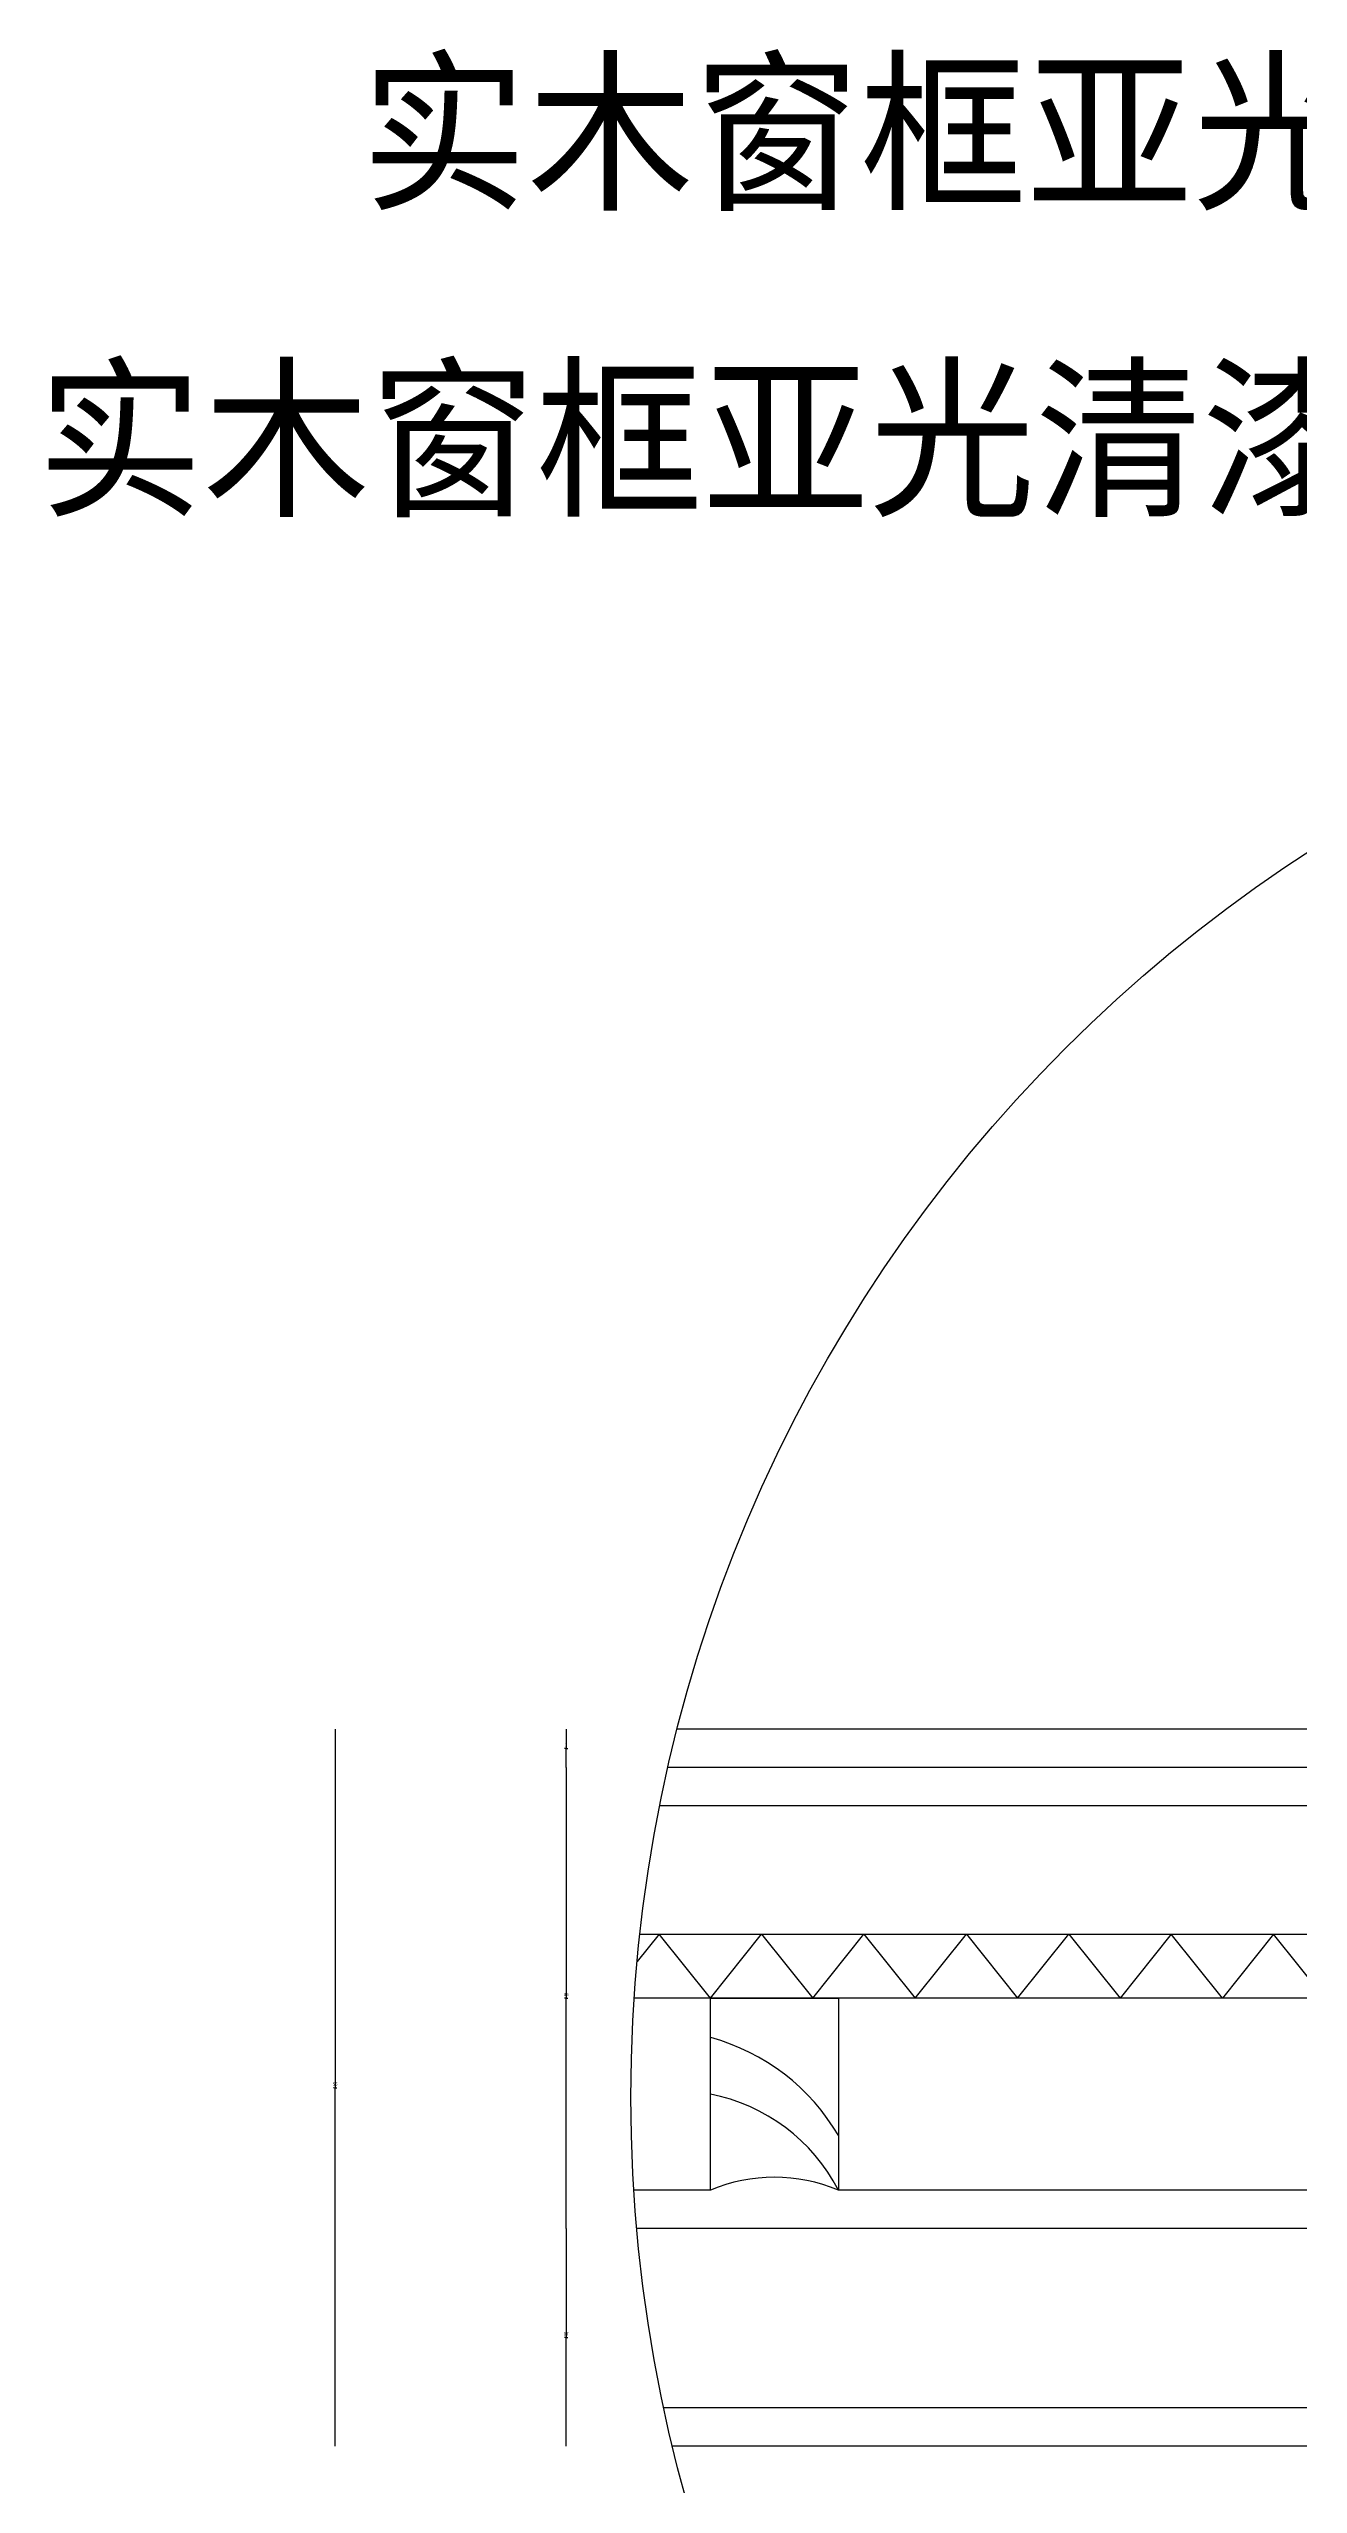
# Model space of a CAD drawing. Header units: metres. Extents: x 4 to 3597, y 195 to 4697.
# Drawn here: x 4 to 395, y 642 to 1403 of the extents above; entities that cross this region are included whole.
import ezdxf

# ---------------------------------------------------------------- set-up
doc = ezdxf.new("R2010")
doc.units = ezdxf.units.M
for name, color, linetype in [('3', 3, 'Continuous'), ('4', 4, 'Continuous'), ('7', 7, 'Continuous'), ('BH', 3, 'Continuous'), ('DIM', 3, 'Continuous'), ('TEXT', 3, 'Continuous')]:
    doc.layers.add(name, color=color, linetype=linetype)
doc.dimstyles.get("Standard").update_dxf_attribs({"dimtxt": 2.5, "dimasz": 2.5, "dimexe": 1.25, "dimexo": 0.625, "dimtad": 1, "dimcen": 2.5, "dimazin": 3, "dimtfac": 1, "dimtmove": 0, "dimatfit": 3})

# ---------------------------------------------------------------- blocks, each defined once
blk = doc.blocks.new('*D9')
for p, q in [((93.97, 878.22), (93.97, 766.22)), ((93.72, 766.22), (93.47, 766.22)), ((93.97, 654.22), (93.97, 766.22)), ((93.97, 766.22), (93.97, 766.22)), ((94.22, 766.22), (94.47, 766.22))]:
    blk.add_line(p, q)
at = {"layer": 'Defpoints'}
for p in [(93.97, 878.22), (93.97, 766.22), (93.97, 654.22)]:
    blk.add_point(p, dxfattribs=at)
at = {"layer": 'DIM', "insert": (93.97, 767.345), "char_height": 1, "attachment_point": 5}
blk.add_mtext('56', dxfattribs=at)
blk = doc.blocks.new('*D10')
for p, q in [((166.17, 866.22), (166.17, 794.22)), ((165.92, 794.22), (165.67, 794.22)), ((166.17, 722.22), (166.17, 794.22)), ((166.17, 794.22), (166.17, 794.22)), ((166.42, 794.22), (166.67, 794.22))]:
    blk.add_line(p, q)
at = {"layer": 'Defpoints'}
for p in [(166.17, 866.22), (166.17, 794.22), (166.17, 722.22)]:
    blk.add_point(p, dxfattribs=at)
at = {"layer": 'DIM', "insert": (166.17, 795.345), "char_height": 1, "attachment_point": 5}
blk.add_mtext('36', dxfattribs=at)
blk = doc.blocks.new('*D11')
for p, q in [((166.17, 722.22), (166.17, 688.22)), ((165.92, 688.22), (165.67, 688.22)), ((166.17, 654.22), (166.17, 688.22)), ((166.17, 688.22), (166.17, 688.22)), ((166.42, 688.22), (166.67, 688.22))]:
    blk.add_line(p, q)
at = {"layer": 'Defpoints'}
for p in [(166.17, 722.22), (166.17, 688.22), (166.17, 654.22)]:
    blk.add_point(p, dxfattribs=at)
at = {"layer": 'DIM', "insert": (166.17, 689.345), "char_height": 1, "attachment_point": 5}
blk.add_mtext('17', dxfattribs=at)
blk = doc.blocks.new('*D12')
for p, q in [((166.17, 878.22), (166.17, 872.22)), ((165.92, 872.22), (165.67, 872.22)), ((166.17, 866.22), (166.17, 872.22)), ((166.17, 872.22), (166.17, 872.22)), ((166.42, 872.22), (166.67, 872.22))]:
    blk.add_line(p, q)
at = {"layer": 'Defpoints'}
for p in [(166.17, 878.22), (166.17, 872.22), (166.17, 866.22)]:
    blk.add_point(p, dxfattribs=at)
at = {"layer": 'DIM', "insert": (166.17, 873.345), "char_height": 1, "attachment_point": 5}
blk.add_mtext('3 ', dxfattribs=at)

msp = doc.modelspace()

# ---------------------------------------------------------------- linework, layer by layer
at = {"layer": '3'}
for p, q in [((571.23, 854.22), (195.44, 854.22)), ((211.23, 734.22), (187.33, 734.22)), ((571.23, 734.22), (251.23, 734.22)), ((731.23, 666.22), (196.7, 666.22))]:
    msp.add_line(p, q, dxfattribs=at)
at = {"layer": '4'}
for p, q in [((783.23, 878.22), (200.91, 878.22)), ((743.23, 654.22), (199.43, 654.22))]:
    msp.add_line(p, q, dxfattribs=at)
msp.add_lwpolyline([(251.23, 794.22), (251.23, 734.22, 0.2), (211.23, 734.22), (211.23, 794.22)], format="xyb", close=True, dxfattribs=at)
at = {"layer": '7'}
for p, q in [((583.23, 866.22), (198, 866.22)), ((189.23, 814.22), (571.23, 814.22)), ((571.23, 794.22), (187.46, 794.22)), ((583.23, 722.22), (188.24, 722.22))]:
    msp.add_line(p, q, dxfattribs=at)
at = {"layer": 'BH'}
for points in [[(211.23, 794.22), (195.23, 814.22), (188.36, 805.63)], [(211.23, 794.22), (227.23, 814.22), (243.23, 794.22), (259.23, 814.22), (275.23, 794.22), (291.23, 814.22), (307.23, 794.22), (323.23, 814.22), (339.23, 794.22)], [(467.23, 794.22), (451.23, 814.22), (435.23, 794.22), (419.23, 814.22), (403.23, 794.22), (387.23, 814.22), (371.23, 794.22), (355.23, 814.22), (339.23, 794.22)]]:
    msp.add_lwpolyline(points, dxfattribs=at)
for centre, radius, start, end in [((193.98, 717.88), 66.28, 30.11, 74.82), ((200.1, 707.71), 57.59, 27.4, 78.86)]:
    msp.add_arc(centre, radius, start, end, dxfattribs=at)
at = {"layer": 'DIM'}
msp.add_circle((649.8, 763.26), 463.38, dxfattribs=at)

# ---------------------------------------------------------------- texts
at = {"layer": 'TEXT'}
for p in [(102.02, 1356.98), (0.8, 1261.22)]:
    msp.add_text('实木窗框亚光清漆饰面', height=40, dxfattribs=at).set_placement(p)

# ---------------------------------------------------------------- dimensions: what is measured, and where the dimension line sits
at = {"layer": 'DIM'}
for base, p1, p2, text, picture, middle in [((93.97, 766.22), (93.97, 878.22), (93.97, 654.22), '56', '*D9', (93.97, 767.345)), ((166.17, 872.22), (166.17, 878.22), (166.17, 866.22), '3 ', '*D12', (166.17, 873.345)), ((166.17, 794.22), (166.17, 866.22), (166.17, 722.22), '36', '*D10', (166.17, 795.345)), ((166.17, 688.22), (166.17, 722.22), (166.17, 654.22), '17', '*D11', (166.17, 689.345))]:
    dim = msp.add_linear_dim(base=base, p1=p1, p2=p2, text=text, dimstyle='Standard', dxfattribs=at)
    dim.commit()
    dim.dimension.update_dxf_attribs({"geometry": picture, "text_midpoint": middle})

doc.saveas('drawing.dxf')
